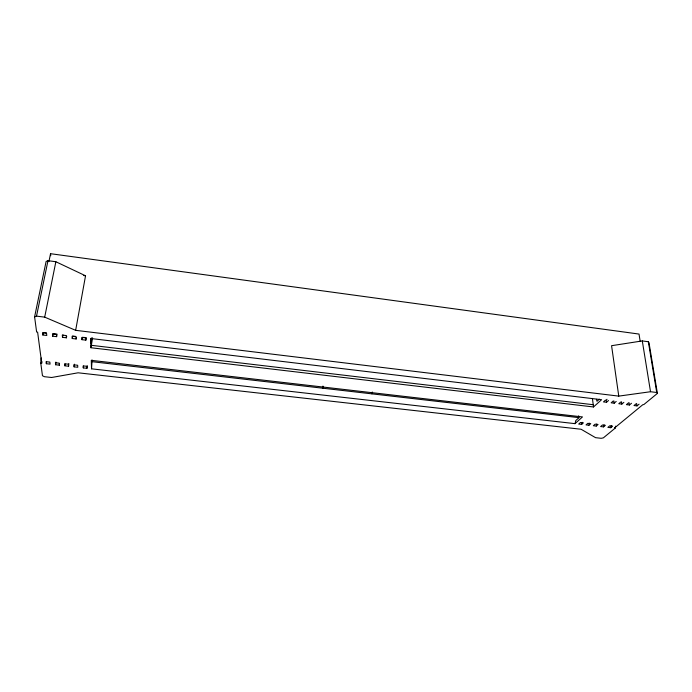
<?xml version="1.0" encoding="UTF-8"?>
<svg xmlns="http://www.w3.org/2000/svg" width="692" height="692" viewBox="0 0 692 692"><rect width="100%" height="100%" fill="white"/><g stroke="black" fill="none" stroke-linecap="round" stroke-linejoin="round"><path stroke-width="1.04" d="M578.685 415.805L578.642 417.959L575.813 420.52L575.017 423.651L91.534 368.827L91.292 360.342L582.482 416.921L575.017 423.651M322.87 386.153L322.809 388.212L323.138 386.335M615.655 426.134L615.101 428.201L603.346 437.872L601.21 438.304L595.553 437.673L581.081 429.248L78.101 372.798L51.606 377.495L44.374 376.699L42.463 375.73L40.767 363.075L41.209 357.928M40.767 363.075L41.702 363.179L41.857 361.38M46.355 363.707L46.113 361.674L49.841 362.098L50.075 364.13L46.355 363.707L46.52 361.907M59.512 363.387L59.348 365.177L55.645 364.762L55.888 362.072M68.837 363.542L68.586 366.224L64.892 365.808L65.065 364.018M74.105 366.855L73.975 364.84L77.668 365.264L77.781 367.27L74.105 366.855L74.364 364.174M87.218 365.635L86.95 368.308L83.282 367.893L83.464 366.111M91.534 368.827L92.097 359.996M90.773 343.37L90.635 338.483L601.582 399.691L593.511 406.965L90.92 347.739L90.773 343.37L91.846 337.8M90.92 347.739L92.581 337.973M85.86 340.135L85.773 337.895L81.881 337.428L81.985 339.677L85.86 340.135L86.145 338.5M81.985 339.677L82.417 337.22M76.155 338.976L76.025 336.727L72.115 336.26L72.262 338.518L76.155 338.976L76.449 337.341M643.638 404.725L657.4 393.411L656.734 392.494L650.523 391.724L618.769 396.118L75.653 330.326L85.54 275.779L55.862 261.74L47.982 260.676L46.113 261.446L34.6 316.858L36.624 332.013L37.619 332.125L41.702 363.179M72.262 338.518L72.712 336.061L75.627 336.407M66.406 337.817L66.233 335.559L62.306 335.084L62.496 337.35L66.406 337.817L66.709 336.174M62.496 337.35L62.963 334.885M371.924 393.852L372.279 392.009M56.623 336.649L56.407 334.383L52.462 333.907L52.696 336.182L56.623 336.649L57.099 334.184L54.158 333.829M52.696 336.182L53.172 333.717M42.852 335.006L42.575 332.722L46.537 333.198L46.797 335.473L42.852 335.006L43.345 332.541L46.303 332.895M75.653 330.326L44.695 317.144L55.862 261.74M34.6 316.858L36.52 316.132L47.982 260.676M48.898 261.68L50.542 253.696L639.019 334.063L640.187 341.346M581.626 424.404L583.408 422.829L580.458 422.492L578.694 424.075L581.626 424.404L582.162 422.319M588.953 425.234L590.752 423.66L587.819 423.331L586.029 424.905L588.953 425.234L589.489 423.149M596.244 426.064L598.07 424.499L595.146 424.161L593.329 425.736L596.244 426.064L596.789 423.98M603.519 426.886L605.37 425.329L602.455 424.992L600.613 426.557L603.519 426.886L604.064 424.81M610.759 427.708L612.636 426.151L609.73 425.822L607.87 427.379L610.759 427.708L611.313 425.641M599.341 399.172L597.023 401.273L596.383 399.284M605.439 400.149L603.476 401.905L606.547 402.268L608.519 400.521M607.031 399.301L606.244 400.002L606.547 402.268M613.129 401.075L611.148 402.822L614.211 403.185L616.2 401.438M620.802 401.991L618.786 403.73L621.84 404.093L623.864 402.355M628.44 402.908L626.407 404.638L629.443 405.002L631.493 403.272M636.052 403.817L633.993 405.547L637.021 405.901L639.088 404.18M642.885 404.638L614.375 428.114L615.101 428.201M657.4 393.411L649.001 342.73L648.343 341.744L642.297 340.922L611.572 345.697L618.769 396.118M91.872 361.674L579.178 417.674M91.335 345.308L593.226 404.716M83.386 337.333L86.284 337.687M36.52 316.132L44.695 317.144M83.403 275.494L85.54 275.779M648.343 341.744L656.734 392.494M642.297 340.922L650.523 391.724M636.675 403.652L637.021 405.901M629.106 402.744L629.443 405.002M621.511 401.836L621.84 404.093M613.891 400.919L614.211 403.185M592.421 398.41L593.511 406.965M55.645 364.762L55.438 362.729L59.157 363.153L59.348 365.177M50.542 253.696L50.732 255.72M64.892 365.808L64.728 363.793L68.43 364.208L68.586 366.224M83.282 367.893L83.196 365.895L86.872 366.31L86.95 368.308M91.119 338.258L91.188 340.931"/></g></svg>
